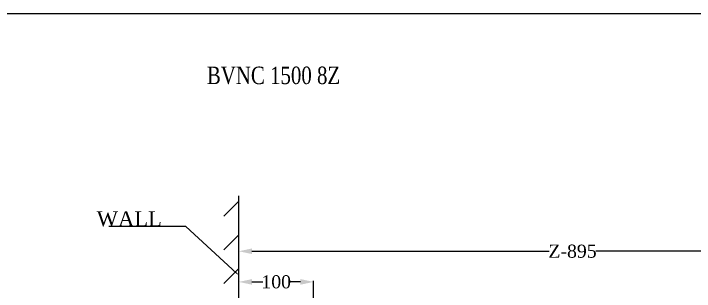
# Model space of a CAD drawing. Header units: millimetres. Extents: x 324 to 7054, y -67 to 2159.
# Drawn here: x 3274 to 4186, y 1787 to 2159 of the extents above; entities that cross this region are included whole.
import ezdxf
from ezdxf import colors
from ezdxf.entities.mleader import LeaderData, LeaderLine
from ezdxf.enums import TextEntityAlignment as Align
from ezdxf.math import Vec2, Vec3

# ---------------------------------------------------------------- set-up
doc = ezdxf.new("R2010")
doc.units = ezdxf.units.MM
doc.header["$LTSCALE"] = 153.67
doc.header["$PDMODE"] = 3
doc.header["$PDSIZE"] = 8
doc.layers.get('0').update_dxf_attribs({"linetype": 'CONTINUOUS'})
doc.layers.get('Defpoints').update_dxf_attribs({"linetype": 'CONTINUOUS'})
doc.styles.get("Standard").update_dxf_attribs({"font": 'times.ttf'})
doc.dimstyles.get("Standard").update_dxf_attribs({"dimtxt": 17.5, "dimasz": 17.5, "dimexe": 1.5, "dimexo": 1, "dimtad": 1, "dimdsep": 46, "dimtxsty": 'Standard', "dimblk": '_FILLED', "dimblk1": '_FILLED', "dimblk2": '_FILLED', "dimcen": 0.09, "dimazin": 2, "dimtol": 1, "dimtp": 0.01, "dimtm": 0.01, "dimtfac": 1, "dimtofl": 0, "dimtmove": 0, "dimatfit": 3, "dimldrblk": '_FILLED', "dimfxl": 1, "dimtolj": 1, "dimarcsym": 0})

# ---------------------------------------------------------------- blocks, each defined once
blk = doc.blocks.new('_FILLED')
at = {"color": 0, "linetype": 'ByBlock'}
blk.add_solid([(0, 0), (-1, 0.214), (-1, -0.214)], dxfattribs=at)
blk = doc.blocks.new('*D271')
at = {"color": 0, "lineweight": -2}
for p, q in [((3576.03, 1740), (3576.03, 1842.5)), ((3593.53, 1841), (3991.5, 1841)), ((4451.83, 1841), (4053.86, 1841)), ((4469.33, 1538.1), (4469.33, 1842.5))]:
    blk.add_line(p, q, dxfattribs=at)
at = {"layer": 'Defpoints', "color": 0}
for p in [(4469.33, 1841), (3576.03, 1739), (4469.33, 1537.1)]:
    blk.add_point(p, dxfattribs=at)
at = {"color": 0, "linetype": 'ByBlock', "lineweight": -2, "xscale": 17.5, "yscale": 17.5, "zscale": 17.5, "rotation": 180}
blk.add_blockref('_FILLED', (3576.03, 1841), dxfattribs=at)
at = {"color": 0, "linetype": 'ByBlock', "lineweight": -2, "xscale": 17.5, "yscale": 17.5, "zscale": 17.5}
blk.add_blockref('_FILLED', (4469.33, 1841), dxfattribs=at)
at = {"insert": (4022.68, 1841), "char_height": 17.5, "attachment_point": 5}
blk.add_mtext('\\A1;\\A1;Z-895', dxfattribs=at)
blk = doc.blocks.new('*D273')
at = {"color": 0, "lineweight": -2}
for p, q in [((3576.03, 1705), (3576.03, 1801.5)), ((3593.53, 1800), (3608, 1800)), ((3658.53, 1800), (3644.07, 1800)), ((3676.03, 1705), (3676.03, 1801.5))]:
    blk.add_line(p, q, dxfattribs=at)
at = {"layer": 'Defpoints', "color": 0}
for p in [(3676.03, 1800), (3576.03, 1704), (3676.03, 1704)]:
    blk.add_point(p, dxfattribs=at)
at = {"color": 0, "linetype": 'ByBlock', "lineweight": -2, "xscale": 17.5, "yscale": 17.5, "zscale": 17.5, "rotation": 180}
blk.add_blockref('_FILLED', (3576.03, 1800), dxfattribs=at)
at = {"color": 0, "linetype": 'ByBlock', "lineweight": -2, "xscale": 17.5, "yscale": 17.5, "zscale": 17.5}
blk.add_blockref('_FILLED', (3676.03, 1800), dxfattribs=at)
at = {"insert": (3626.03, 1800), "char_height": 17.5, "attachment_point": 5}
blk.add_mtext('\\A1;\\A1;100', dxfattribs=at)

msp = doc.modelspace()

# ---------------------------------------------------------------- hatches: boundary and pattern name
h = msp.add_hatch()
h.set_pattern_fill('ANSI31', color=256, scale=10)
h.set_pattern_definition([(45, (2207, 0), (-22.45064, 22.45064), [])])
h.paths.add_polyline_path([(3457.64226, 1621.97699), (3457.64226, 1641.97699), (3556.03476, 1641.97699), (3556.03476, 1671.97699), (3556.03476, 1691.97699), (3556.03476, 1921.95399), (3576.03476, 1921.95399), (3576.03476, 1621.95399)])

# ---------------------------------------------------------------- linework, layer by layer
at = {"linetype": 'Continuous'}
msp.add_line((2794, 2159), (5588, 2159), dxfattribs=at)
msp.add_line((3576.03476, 1664), (3576.03476, 1915))

# ---------------------------------------------------------------- texts
at = {"linetype": 'Continuous', "width": 0.810874}
msp.add_text('BVNC 1500 8Z', height=23.3333333, dxfattribs=at).set_placement((3533.18874, 2064.71323), (3711.6842, 2064.71323), align=Align.FIT)

# ---------------------------------------------------------------- dimensions: what is measured, and where the dimension line sits
for base, p1, p2, text, picture, middle in [((4469.32543, 1841), (3576.03476, 1739), (4469.32543, 1537.10027), '\\A1;Z-895', '*D271', (4022.68009, 1841)), ((3676.03476, 1800), (3576.03476, 1704), (3676.03476, 1704), '\\A1;100', '*D273', (3626.03476, 1800))]:
    dim = msp.add_linear_dim(base=base, p1=p1, p2=p2, text=text, dimstyle='Standard', override={"dimtad": 0, "dimtih": 1, "dimtoh": 1, "dimdec": 4, "dimzin": 0, "dimtxsty": 'Standard', "dimcen": 25.146, "dimclrt": 256, "dimadec": 0, "dimazin": 0, "dimtdec": 4, "dimtzin": 0})
    dim.commit()
    dim.dimension.update_dxf_attribs({"geometry": picture, "text_midpoint": middle})

# ---------------------------------------------------------------- leaders
ml = msp.add_multileader_mtext('Standard')
ml.set_content('WALL')
ml.set_leader_properties(linetype='ByLayer')
ml.build(insert=Vec2(0, 0))
ml.multileader.update_dxf_attribs({"text_right_attachment_type": 6, "dogleg_length": 30})
ctx = ml.context
ctx.base_point, ctx.char_height, ctx.plane_origin = Vec3(3386.74621, 1884.2235), 20, Vec3(3576.03476, 1809)
ctx.right_attachment, ctx.text_align_type = 6, 2
notes = []
notes.append((ctx, [(0, (1, 1, 0), (3505, 1874), (-1, 0), 30, [(0, [(3576.03476, 1809)], 0, [])])]))
ctx.mtext.insert, ctx.mtext.alignment, ctx.mtext.flow_direction = Vec3(3473, 1894.44701), 3, 5
for ctx, leaders in notes:
    for number, flags, end, landing, length, lines in leaders:
        leader = LeaderData()
        leader.index, (leader.has_last_leader_line, leader.has_dogleg_vector, leader.attachment_direction) = number, flags
        leader.last_leader_point, leader.dogleg_vector, leader.dogleg_length = Vec3(end), Vec3(landing), length
        for number, points, colour, breaks in lines:
            line = LeaderLine()
            line.index, line.vertices, line.color, line.breaks = number, Vec3.list(points), colors.encode_raw_color(colour), breaks
            leader.lines.append(line)
        ctx.leaders.append(leader)

doc.saveas('drawing.dxf')
